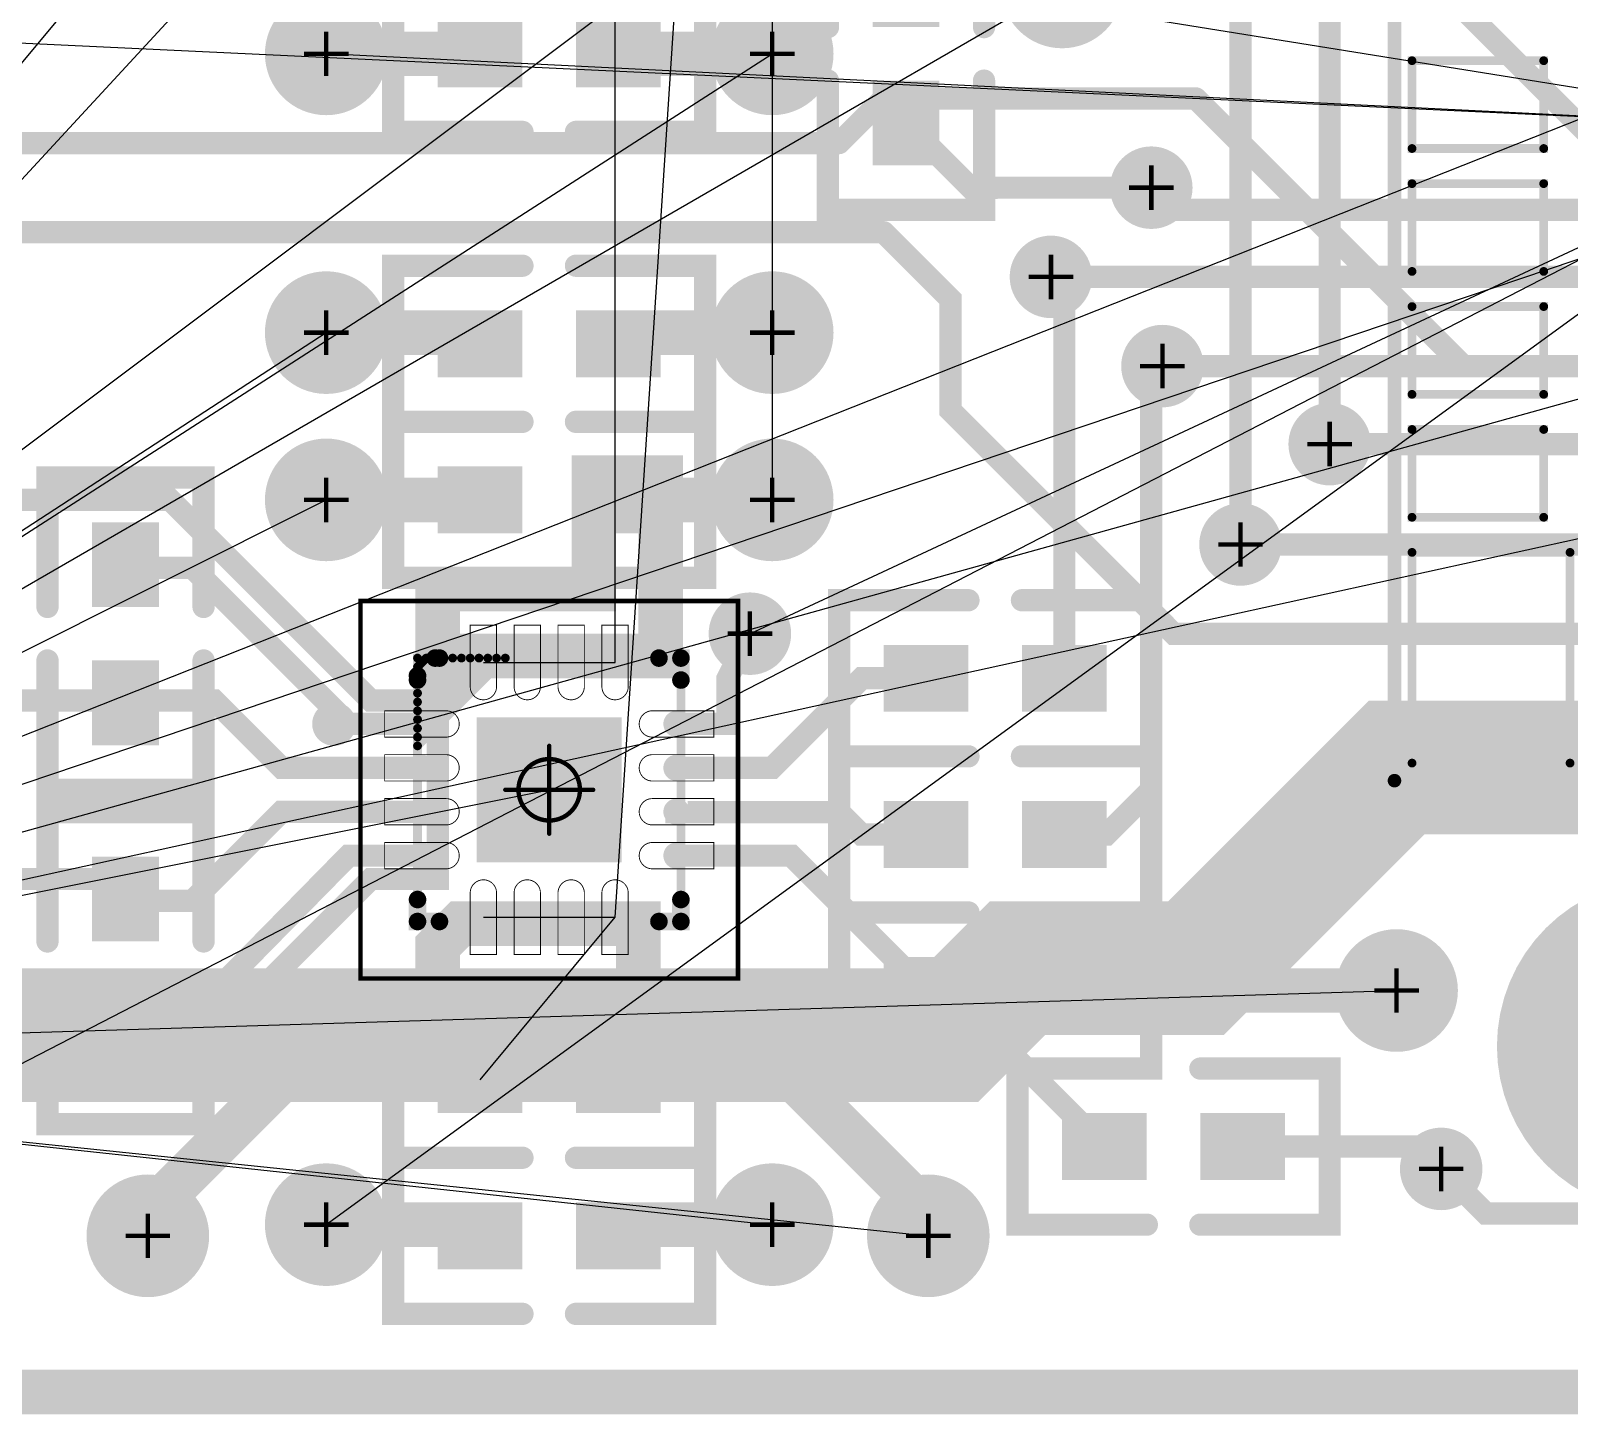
# Model space of a CAD drawing. Extents: x -523 to 10194, y -2797 to 6818.
# Drawn here: x 868 to 1557, y -10 to 610 of the extents above; entities that cross this region are included whole.
import ezdxf

# ---------------------------------------------------------------- set-up
doc = ezdxf.new("R2010")
doc.units = 0
for name, pattern in [('SIG_0', [2, 1, 1]), ('SIG_1', [2, 1, 1]), ('SIG_14', [2, 1, 1]), ('SIG_15', [2, 1, 1]), ('SIG_16', [2, 1, 1]), ('SIG_17', [2, 1, 1]), ('SIG_18', [2, 1, 1]), ('SIG_19', [2, 1, 1]), ('SIG_2', [2, 1, 1]), ('SIG_20', [2, 1, 1]), ('SIG_21', [2, 1, 1]), ('SIG_22', [2, 1, 1]), ('SIG_24', [2, 1, 1]), ('SIG_25', [2, 1, 1]), ('SIG_26', [2, 1, 1]), ('SIG_27', [2, 1, 1]), ('SIG_28', [2, 1, 1]), ('SIG_30', [2, 1, 1]), ('SIG_35', [2, 1, 1]), ('TRMIDX_0', [2, 1, 1]), ('TRMIDX_1', [2, 1, 1]), ('TRMIDX_10', [2, 1, 1]), ('TRMIDX_11', [2, 1, 1]), ('TRMIDX_12', [2, 1, 1]), ('TRMIDX_13', [2, 1, 1]), ('TRMIDX_14', [2, 1, 1]), ('TRMIDX_15', [2, 1, 1]), ('TRMIDX_2', [2, 1, 1]), ('TRMIDX_3', [2, 1, 1]), ('TRMIDX_4', [2, 1, 1]), ('TRMIDX_5', [2, 1, 1]), ('TRMIDX_6', [2, 1, 1]), ('TRMIDX_7', [2, 1, 1]), ('TRMIDX_8', [2, 1, 1]), ('TRMIDX_9', [2, 1, 1])]:
    doc.linetypes.add(name, pattern=pattern)
for name, color, linetype in [('BOARD_OUTLINE_00', 254, 'CONTINUOUS'), ('COPPER_01', 150, 'CONTINUOUS'), ('COPPER_02', 231, 'CONTINUOUS'), ('COPPER_03', 6, 'CONTINUOUS'), ('COPPER_04', 4, 'CONTINUOUS'), ('DRIL_NPLTE_THRU_01', 176, 'CONTINUOUS'), ('DRIL_NPLTE_THRU_02', 16, 'CONTINUOUS'), ('DRIL_NPLTE_THRU_05', 34, 'CONTINUOUS'), ('DRIL_NPLTE_THRU_06', 254, 'CONTINUOUS'), ('DRIL_PLTE_THRU_01', 176, 'CONTINUOUS'), ('DRIL_PLTE_THRU_02', 16, 'CONTINUOUS'), ('DRIL_PLTE_THRU_05', 34, 'CONTINUOUS'), ('DRIL_PLTE_THRU_06', 254, 'CONTINUOUS'), ('DRIL_SYMBOL', 254, 'CONTINUOUS'), ('LINK_00', 254, 'CONTINUOUS'), ('PADS_BOT', 57, 'CONTINUOUS'), ('PADS_INNER', 5, 'CONTINUOUS'), ('PADS_TOP', 5, 'CONTINUOUS'), ('PADS_XR_121', 176, 'CONTINUOUS'), ('PADS_XR_123', 183, 'CONTINUOUS'), ('PADS_XR_125', 253, 'CONTINUOUS'), ('PART_TOP_2DLINE_00', 254, 'CONTINUOUS'), ('PART_TOP_2DLINE_120', 6, 'CONTINUOUS'), ('PART_TOP_2DLINE_126', 254, 'CONTINUOUS'), ('PART_TOP_2DLINE_127', 43, 'CONTINUOUS'), ('PART_TOP_COPPER_01', 254, 'CONTINUOUS'), ('TRACE_01', 5, 'CONTINUOUS'), ('TRACE_05', 43, 'CONTINUOUS'), ('TRACE_06', 1, 'CONTINUOUS'), ('VIAPTS', 254, 'CONTINUOUS')]:
    doc.layers.add(name, color=color, linetype=linetype)

# ---------------------------------------------------------------- blocks, each defined once
blk = doc.blocks.new('BOARD_9')
at = {"layer": 'BOARD_OUTLINE_00', "const_width": 20}
blk.add_lwpolyline([(20, 20), (2810, 20), (2810, -1040), (20, -1040)], close=True, dxfattribs=at)
blk = doc.blocks.new('SMOOTH_20')
at = {"const_width": 10}
blk.add_lwpolyline([(-5, 0, 1), (5, 0, 1)], format="xyb", close=True, dxfattribs=at)
blk = doc.blocks.new('COPPER_8')
at = {"layer": 'COPPER_01', "const_width": 20}
blk.add_lwpolyline([(0, 0), (0, 30), (70, 30), (70, 80), (100, 80), (100, 0)], close=True, dxfattribs=at)
at = {"layer": 'COPPER_01'}
for p in [(70, 80), (100, 80), (0, 30), (70, 30), (0, 0), (100, 0)]:
    blk.add_blockref('SMOOTH_20', p, dxfattribs=at)
blk = doc.blocks.new('COPPER_11')
at = {"layer": 'COPPER_01', "const_width": 20}
blk.add_lwpolyline([(0, 0), (-80, 0), (-90, -10), (-90, -70), (-60, -70), (-60, -30), (0, -30)], close=True, dxfattribs=at)
at = {"layer": 'COPPER_01'}
for p in [(-80, 0), (0, 0), (-90, -10), (-60, -30), (0, -30), (-90, -70), (-60, -70)]:
    blk.add_blockref('SMOOTH_20', p, dxfattribs=at)
blk = doc.blocks.new('SMOOTH_10')
at = {"const_width": 5}
blk.add_lwpolyline([(-2.5, 0, 1), (2.5, 0, 1)], format="xyb", close=True, dxfattribs=at)
blk = doc.blocks.new('COPPER_19')
at = {"layer": 'COPPER_02', "const_width": 10}
blk.add_lwpolyline([(10, 0), (-20, 0), (-110, 90), (-230, 90), (-260, 60), (-260, -150), (-240, -170), (-110, -170), (-20, -80), (10, -80)], close=True, dxfattribs=at)
at = {"layer": 'COPPER_02'}
for p in [(-230, 90), (-110, 90), (-260, 60), (-20, 0), (10, 0), (-20, -80), (10, -80), (-260, -150), (-240, -170), (-110, -170)]:
    blk.add_blockref('SMOOTH_10', p, dxfattribs=at)
blk = doc.blocks.new('COPPER_20')
at = {"layer": 'COPPER_03', "const_width": 10}
blk.add_lwpolyline([(0, 0), (-30, 0), (-120, 90), (-240, 90), (-270, 60), (-270, -150), (-250, -170), (-120, -170), (-30, -80), (0, -80)], close=True, dxfattribs=at)
at = {"layer": 'COPPER_03'}
for p in [(-240, 90), (-120, 90), (-270, 60), (-30, 0), (0, 0), (-30, -80), (0, -80), (-270, -150), (-250, -170), (-120, -170)]:
    blk.add_blockref('SMOOTH_10', p, dxfattribs=at)
blk = doc.blocks.new('COPPER_21')
at = {"layer": 'COPPER_04', "const_width": 10}
blk.add_lwpolyline([(0, 0), (-30, 0), (-120, 90), (-240, 90), (-270, 60), (-270, -150), (-250, -170), (-120, -170), (-30, -80), (0, -80)], close=True, dxfattribs=at)
at = {"layer": 'COPPER_04'}
for p in [(-240, 90), (-120, 90), (-270, 60), (-30, 0), (0, 0), (-30, -80), (0, -80), (-270, -150), (-250, -170), (-120, -170)]:
    blk.add_blockref('SMOOTH_10', p, dxfattribs=at)
blk = doc.blocks.new('COPPER_70')
at = {"layer": 'COPPER_02', "const_width": 20}
blk.add_lwpolyline([(0, 0), (2790, 0), (2790, -1060), (0, -1060), (0, 0)], dxfattribs=at)
blk = doc.blocks.new('COPPER_71')
at = {"layer": 'COPPER_03', "const_width": 10}
blk.add_lwpolyline([(0, 0), (2790, 0), (2790, -1060), (0, -1060), (0, 0)], dxfattribs=at)
blk = doc.blocks.new('COPPER_72')
at = {"layer": 'COPPER_04', "const_width": 10}
blk.add_lwpolyline([(0, 0), (0, 1060), (2790, 1060), (2790, 0), (0, 0)], dxfattribs=at)
blk = doc.blocks.new('SMOOTH_3$937007874')
at = {"const_width": 1.97}
blk.add_lwpolyline([(-0.98, 0, 1), (0.98, 0, 1)], format="xyb", close=True, dxfattribs=at)
blk = doc.blocks.new('SMOOTH_6$062992126')
at = {"const_width": 3.03}
blk.add_lwpolyline([(-1.52, 0, 1), (1.52, 0, 1)], format="xyb", close=True, dxfattribs=at)
blk = doc.blocks.new('PART_BODY_TOP_1')
at = {"layer": 'PART_TOP_2DLINE_126', "const_width": 6.06}
blk.add_lwpolyline([(-255.91, -860.24), (-255.91, 440.94), (240.16, 440.94), (240.16, -858.27)], dxfattribs=at)
at = {"layer": 'PART_TOP_COPPER_01', "const_width": 3.94}
for points in [[(-248.03, 362.2), (-153.54, 362.2), (-153.54, 433.07), (-248.03, 433.07)], [(-98.43, 433.07), (-98.43, 374.02), (-137.8, 374.02), (-137.8, 433.07)], [(-82.68, 374.02), (-43.31, 374.02), (-43.31, 433.07), (-82.68, 433.07)], [(-27.56, 374.02), (11.81, 374.02), (11.81, 433.07), (-27.56, 433.07)], [(27.56, 374.02), (66.93, 374.02), (66.93, 433.07), (27.56, 433.07)]]:
    blk.add_lwpolyline(points, close=True, dxfattribs=at)
at = {"layer": 'PART_TOP_2DLINE_126'}
blk.add_blockref('SMOOTH_6$062992126', (-255.91, 440.94), dxfattribs=at)
at = {"layer": 'PART_TOP_COPPER_01'}
for p in [(-248.03, 433.07), (-153.54, 433.07), (-137.8, 433.07), (-98.43, 433.07), (-82.68, 433.07), (-43.31, 433.07), (-27.56, 433.07), (11.81, 433.07), (27.56, 433.07), (66.93, 433.07), (-137.8, 374.02), (-98.43, 374.02), (-82.68, 374.02), (-43.31, 374.02), (-27.56, 374.02), (11.81, 374.02), (27.56, 374.02), (66.93, 374.02), (-248.03, 362.2), (-153.54, 362.2)]:
    blk.add_blockref('SMOOTH_3$937007874', p, dxfattribs=at)
blk = doc.blocks.new('SYM_TOP_3')
blk.add_blockref('PART_BODY_TOP_1', (0, 0))
blk = doc.blocks.new('PART_TOP_0')
blk.add_blockref('SYM_TOP_3', (0, 0))
blk = doc.blocks.new('PART_BODY_TOP_4')
at = {"layer": 'PART_TOP_2DLINE_00', "const_width": 10}
for points in [[(-12, 35), (-70, 35), (-70, -35), (-12, -35)], [(12, 35), (70, 35), (70, -35), (12, -35)]]:
    blk.add_lwpolyline(points, dxfattribs=at)
at = {"layer": 'PART_TOP_2DLINE_00'}
for p in [(-70, 35), (-12, 35), (12, 35), (70, 35), (-70, -35), (-12, -35), (12, -35), (70, -35)]:
    blk.add_blockref('SMOOTH_10', p, dxfattribs=at)
blk = doc.blocks.new('DRIL_HOLE_0')
blk.add_lwpolyline([(0, 0, 1), (0, 0, 1)], format="xyb", close=True)
blk = doc.blocks.new('PAD_7')
blk.add_lwpolyline([(0, 0, 1), (0, 0, 1)], format="xyb", close=True)
blk = doc.blocks.new('PAD_12')
at = {"const_width": 30}
blk.add_lwpolyline([(-19, 0), (19, 0)], dxfattribs=at)
blk = doc.blocks.new('STK_TOP_9')
at = {"layer": 'DRIL_PLTE_THRU_01'}
blk.add_blockref('DRIL_HOLE_0', (0, 0), dxfattribs=at)
at = {"layer": 'DRIL_PLTE_THRU_02'}
blk.add_blockref('DRIL_HOLE_0', (0, 0), dxfattribs=at)
at = {"layer": 'DRIL_PLTE_THRU_05'}
blk.add_blockref('DRIL_HOLE_0', (0, 0), dxfattribs=at)
at = {"layer": 'DRIL_PLTE_THRU_06'}
blk.add_blockref('DRIL_HOLE_0', (0, 0), dxfattribs=at)
at = {"layer": 'PADS_BOT'}
blk.add_blockref('PAD_7', (0, 0), dxfattribs=at)
at = {"layer": 'PADS_INNER'}
blk.add_blockref('PAD_7', (0, 0), dxfattribs=at)
at = {"layer": 'PADS_TOP'}
blk.add_blockref('PAD_12', (0, 0), dxfattribs=at)
blk = doc.blocks.new('SYM_TOP_6')
for name, p in [('PART_BODY_TOP_4', (0, 0)), ('STK_TOP_9', (-31, 0)), ('STK_TOP_9', (31, 0))]:
    blk.add_blockref(name, p)
blk = doc.blocks.new('PART_TOP_7')
blk.add_blockref('SYM_TOP_6', (0, 0))
blk = doc.blocks.new('PART_TOP_8')
blk.add_blockref('SYM_TOP_6', (0, 0))
blk = doc.blocks.new('PART_TOP_11')
blk.add_blockref('SYM_TOP_6', (0, 0))
blk = doc.blocks.new('PART_TOP_12')
blk.add_blockref('SYM_TOP_6', (0, 0))
blk = doc.blocks.new('PART_TOP_19')
blk.add_blockref('SYM_TOP_6', (0, 0))
blk = doc.blocks.new('SMOOTH_0$3937007874')
at = {"const_width": 0.197}
blk.add_lwpolyline([(-0.1, 0, 1), (0.1, 0, 1)], format="xyb", close=True, dxfattribs=at)
blk = doc.blocks.new('SMOOTH_1$968503937')
at = {"const_width": 0.984}
blk.add_lwpolyline([(-0.49, 0, 1), (0.49, 0, 1)], format="xyb", close=True, dxfattribs=at)
blk = doc.blocks.new('SMOOTH_7$874015748')
at = {"const_width": 3.94}
blk.add_lwpolyline([(-1.97, 0, 1), (1.97, 0, 1)], format="xyb", close=True, dxfattribs=at)
blk = doc.blocks.new('PART_BODY_TOP_3')
at = {"layer": 'PART_TOP_2DLINE_120', "const_width": 1.97}
blk.add_lwpolyline([(-84.65, -84.65), (-84.65, 84.65), (84.65, 84.65), (84.65, -84.65)], close=True, dxfattribs=at)
blk.add_lwpolyline([(-13.78, 0, 1), (13.78, 0, 1)], format="xyb", close=True, dxfattribs=at)
for points in [[(0, -19.69), (0, 19.69)], [(-19.69, 0), (19.69, 0)]]:
    blk.add_lwpolyline(points, dxfattribs=at)
at = {"layer": 'PART_TOP_2DLINE_126', "const_width": 7.87}
for points in [[(-59.06, 49.21), (-59.06, 51.18), (-51.18, 59.06), (-49.21, 59.06)], [(59.06, 49.21), (59.06, 59.06), (49.21, 59.06)], [(-59.06, -49.21), (-59.06, -59.06), (-49.21, -59.06)], [(59.06, -49.21), (59.06, -59.06), (49.21, -59.06)]]:
    blk.add_lwpolyline(points, dxfattribs=at)
at = {"layer": 'PART_TOP_2DLINE_126', "const_width": 9.84}
blk.add_lwpolyline([(-101.38, 29.53, 1), (-91.54, 29.53, 1)], format="xyb", close=True, dxfattribs=at)
at = {"layer": 'PART_TOP_2DLINE_127', "const_width": 3.94}
blk.add_lwpolyline([(-59.06, -59.06), (-59.06, 59.06), (59.06, 59.06), (59.06, -59.06)], close=True, dxfattribs=at)
for points in [[(-55.12, 59.06), (-59.06, 55.12)], [(-51.18, 59.06), (-59.06, 51.18)], [(-47.24, 59.06), (-59.06, 47.24)], [(-43.31, 59.06), (-59.06, 43.31)], [(-39.37, 59.06), (-59.06, 39.37)], [(-35.43, 59.06), (-59.06, 35.43)], [(-31.5, 59.06), (-59.06, 31.5)], [(-27.56, 59.06), (-59.06, 27.56)], [(-23.62, 59.06), (-59.06, 23.62)], [(-19.69, 59.06), (-59.06, 19.69)]]:
    blk.add_lwpolyline(points, dxfattribs=at)
at = {"layer": 'PART_TOP_COPPER_01', "linetype": 'TRMIDX_15', "const_width": 0.394}
blk.add_lwpolyline([(-23.62, 73.82), (-23.62, 46.26, -1), (-35.43, 46.26), (-35.43, 73.82)], format="xyb", close=True, dxfattribs=at)
at = {"layer": 'PART_TOP_COPPER_01', "linetype": 'TRMIDX_14', "const_width": 0.394}
blk.add_lwpolyline([(-3.94, 73.82), (-3.94, 46.26, -1), (-15.75, 46.26), (-15.75, 73.82)], format="xyb", close=True, dxfattribs=at)
at = {"layer": 'PART_TOP_COPPER_01', "linetype": 'TRMIDX_13', "const_width": 0.394}
blk.add_lwpolyline([(15.75, 73.82), (15.75, 46.26, -1), (3.94, 46.26), (3.94, 73.82)], format="xyb", close=True, dxfattribs=at)
at = {"layer": 'PART_TOP_COPPER_01', "linetype": 'TRMIDX_12', "const_width": 0.394}
blk.add_lwpolyline([(35.43, 73.82), (35.43, 46.26, -1), (23.62, 46.26), (23.62, 73.82)], format="xyb", close=True, dxfattribs=at)
at = {"layer": 'PART_TOP_COPPER_01', "linetype": 'TRMIDX_0', "const_width": 0.394}
blk.add_lwpolyline([(-73.82, 35.43), (-46.26, 35.43, -1), (-46.26, 23.62), (-73.82, 23.62)], format="xyb", close=True, dxfattribs=at)
at = {"layer": 'PART_TOP_COPPER_01', "linetype": 'TRMIDX_11', "const_width": 0.394}
blk.add_lwpolyline([(73.82, 23.62), (46.26, 23.62, -1), (46.26, 35.43), (73.82, 35.43)], format="xyb", close=True, dxfattribs=at)
at = {"layer": 'PART_TOP_COPPER_01', "linetype": 'TRMIDX_1', "const_width": 0.394}
blk.add_lwpolyline([(-73.82, 15.75), (-46.26, 15.75, -1), (-46.26, 3.94), (-73.82, 3.94)], format="xyb", close=True, dxfattribs=at)
at = {"layer": 'PART_TOP_COPPER_01', "linetype": 'TRMIDX_10', "const_width": 0.394}
blk.add_lwpolyline([(73.82, 3.94), (46.26, 3.94, -1), (46.26, 15.75), (73.82, 15.75)], format="xyb", close=True, dxfattribs=at)
at = {"layer": 'PART_TOP_COPPER_01', "linetype": 'TRMIDX_2', "const_width": 0.394}
blk.add_lwpolyline([(-73.82, -3.94), (-46.26, -3.94, -1), (-46.26, -15.75), (-73.82, -15.75)], format="xyb", close=True, dxfattribs=at)
at = {"layer": 'PART_TOP_COPPER_01', "linetype": 'TRMIDX_9', "const_width": 0.394}
blk.add_lwpolyline([(73.82, -15.75), (46.26, -15.75, -1), (46.26, -3.94), (73.82, -3.94)], format="xyb", close=True, dxfattribs=at)
at = {"layer": 'PART_TOP_COPPER_01', "linetype": 'TRMIDX_3', "const_width": 0.394}
blk.add_lwpolyline([(-73.82, -23.62), (-46.26, -23.62, -1), (-46.26, -35.43), (-73.82, -35.43)], format="xyb", close=True, dxfattribs=at)
at = {"layer": 'PART_TOP_COPPER_01', "linetype": 'TRMIDX_8', "const_width": 0.394}
blk.add_lwpolyline([(73.82, -35.43), (46.26, -35.43, -1), (46.26, -23.62), (73.82, -23.62)], format="xyb", close=True, dxfattribs=at)
at = {"layer": 'PART_TOP_COPPER_01', "linetype": 'TRMIDX_4', "const_width": 0.394}
blk.add_lwpolyline([(-35.43, -73.82), (-35.43, -46.26, -1), (-23.62, -46.26), (-23.62, -73.82)], format="xyb", close=True, dxfattribs=at)
at = {"layer": 'PART_TOP_COPPER_01', "linetype": 'TRMIDX_5', "const_width": 0.394}
blk.add_lwpolyline([(-15.75, -73.82), (-15.75, -46.26, -1), (-3.94, -46.26), (-3.94, -73.82)], format="xyb", close=True, dxfattribs=at)
at = {"layer": 'PART_TOP_COPPER_01', "linetype": 'TRMIDX_6', "const_width": 0.394}
blk.add_lwpolyline([(3.94, -73.82), (3.94, -46.26, -1), (15.75, -46.26), (15.75, -73.82)], format="xyb", close=True, dxfattribs=at)
at = {"layer": 'PART_TOP_COPPER_01', "linetype": 'TRMIDX_7', "const_width": 0.394}
blk.add_lwpolyline([(23.62, -73.82), (23.62, -46.26, -1), (35.43, -46.26), (35.43, -73.82)], format="xyb", close=True, dxfattribs=at)
at = {"layer": 'PART_TOP_2DLINE_120'}
for p in [(-84.65, 84.65), (84.65, 84.65), (0, 19.69), (-19.69, 0), (19.69, 0), (0, -19.69), (-84.65, -84.65), (84.65, -84.65)]:
    blk.add_blockref('SMOOTH_1$968503937', p, dxfattribs=at)
at = {"layer": 'PART_TOP_2DLINE_126'}
for p in [(-51.18, 59.06), (-49.21, 59.06), (49.21, 59.06), (59.06, 59.06), (-59.06, 51.18), (-59.06, 49.21), (59.06, 49.21), (-59.06, -49.21), (59.06, -49.21), (-59.06, -59.06), (-49.21, -59.06), (49.21, -59.06), (59.06, -59.06)]:
    blk.add_blockref('SMOOTH_7$874015748', p, dxfattribs=at)
at = {"layer": 'PART_TOP_2DLINE_127'}
for p in [(-59.06, 59.06), (-59.06, 55.12), (-55.12, 59.06), (-51.18, 59.06), (-47.24, 59.06), (-43.31, 59.06), (-39.37, 59.06), (-35.43, 59.06), (-31.5, 59.06), (-27.56, 59.06), (-23.62, 59.06), (-19.69, 59.06), (59.06, 59.06), (-59.06, 51.18), (-59.06, 47.24), (-59.06, 43.31), (-59.06, 39.37), (-59.06, 35.43), (-59.06, 31.5), (-59.06, 27.56), (-59.06, 23.62), (-59.06, 19.69), (-59.06, -59.06), (59.06, -59.06)]:
    blk.add_blockref('SMOOTH_3$937007874', p, dxfattribs=at)
at = {"layer": 'PART_TOP_COPPER_01'}
for p in [(-23.62, 73.82), (-3.94, 73.82), (15.75, 73.82), (35.43, 73.82), (-23.62, 46.26), (-3.94, 46.26), (15.75, 46.26), (35.43, 46.26), (-73.82, 35.43), (-46.26, 35.43), (46.26, 23.62), (73.82, 23.62), (-73.82, 15.75), (-46.26, 15.75), (46.26, 3.94), (73.82, 3.94), (-73.82, -3.94), (-46.26, -3.94), (46.26, -15.75), (73.82, -15.75), (-73.82, -23.62), (-46.26, -23.62), (46.26, -35.43), (73.82, -35.43), (-35.43, -46.26), (-15.75, -46.26), (3.94, -46.26), (23.62, -46.26), (-35.43, -73.82), (-15.75, -73.82), (3.94, -73.82), (23.62, -73.82)]:
    blk.add_blockref('SMOOTH_0$3937007874', p, dxfattribs=at)
blk = doc.blocks.new('PAD_9')
at = {"const_width": 5.91}
blk.add_lwpolyline([(0, -2.95, 1), (0, 2.95, 1)], format="xyb", close=True, dxfattribs=at)
blk = doc.blocks.new('STK_TOP_7')
at = {"layer": 'DRIL_NPLTE_THRU_01'}
blk.add_blockref('DRIL_HOLE_0', (0, 0), dxfattribs=at)
at = {"layer": 'DRIL_NPLTE_THRU_02'}
blk.add_blockref('DRIL_HOLE_0', (0, 0), dxfattribs=at)
at = {"layer": 'DRIL_NPLTE_THRU_05'}
blk.add_blockref('DRIL_HOLE_0', (0, 0), dxfattribs=at)
at = {"layer": 'DRIL_NPLTE_THRU_06'}
blk.add_blockref('DRIL_HOLE_0', (0, 0), dxfattribs=at)
at = {"layer": 'PADS_BOT'}
blk.add_blockref('PAD_7', (0, 0), dxfattribs=at)
at = {"layer": 'PADS_INNER'}
blk.add_blockref('PAD_7', (0, 0), dxfattribs=at)
at = {"layer": 'PADS_TOP'}
blk.add_blockref('PAD_9', (0, 0), dxfattribs=at)
blk = doc.blocks.new('PAD_10')
at = {"const_width": 64.96}
blk.add_lwpolyline([(-32.48, 0), (32.48, 0)], dxfattribs=at)
blk = doc.blocks.new('PAD_11')
at = {"const_width": 40.94}
blk.add_lwpolyline([(-20.47, 0), (20.47, 0)], dxfattribs=at)
blk = doc.blocks.new('STK_TOP_8')
at = {"layer": 'DRIL_NPLTE_THRU_01'}
blk.add_blockref('DRIL_HOLE_0', (0, 0), dxfattribs=at)
at = {"layer": 'DRIL_NPLTE_THRU_02'}
blk.add_blockref('DRIL_HOLE_0', (0, 0), dxfattribs=at)
at = {"layer": 'DRIL_NPLTE_THRU_05'}
blk.add_blockref('DRIL_HOLE_0', (0, 0), dxfattribs=at)
at = {"layer": 'DRIL_NPLTE_THRU_06'}
blk.add_blockref('DRIL_HOLE_0', (0, 0), dxfattribs=at)
at = {"layer": 'PADS_BOT'}
blk.add_blockref('PAD_7', (0, 0), dxfattribs=at)
at = {"layer": 'PADS_INNER'}
blk.add_blockref('PAD_7', (0, 0), dxfattribs=at)
at = {"layer": 'PADS_TOP'}
blk.add_blockref('PAD_10', (0, 0), dxfattribs=at)
at = {"layer": 'PADS_XR_121'}
blk.add_blockref('PAD_10', (0, 0), dxfattribs=at)
at = {"layer": 'PADS_XR_123'}
blk.add_blockref('PAD_11', (0, 0), dxfattribs=at)
blk = doc.blocks.new('SYM_TOP_5')
for name, p in [('PART_BODY_TOP_3', (0, 0)), ('STK_TOP_7', (-29.53, 57.09)), ('STK_TOP_7', (-9.84, 57.09)), ('STK_TOP_7', (9.84, 57.09)), ('STK_TOP_7', (29.53, 57.09)), ('STK_TOP_7', (-57.09, 29.53)), ('STK_TOP_7', (57.09, 29.53)), ('STK_TOP_8', (0, 0)), ('STK_TOP_7', (-57.09, 9.84)), ('STK_TOP_7', (57.09, 9.84)), ('STK_TOP_7', (-57.09, -9.84)), ('STK_TOP_7', (57.09, -9.84)), ('STK_TOP_7', (-57.09, -29.53)), ('STK_TOP_7', (57.09, -29.53)), ('STK_TOP_7', (-29.53, -57.09)), ('STK_TOP_7', (-9.84, -57.09)), ('STK_TOP_7', (9.84, -57.09)), ('STK_TOP_7', (29.53, -57.09))]:
    blk.add_blockref(name, p)
blk = doc.blocks.new('PART_TOP_21')
blk.add_blockref('SYM_TOP_5', (0, 0))
blk = doc.blocks.new('PART_TOP_27')
blk.add_blockref('SYM_TOP_6', (0, 0))
blk = doc.blocks.new('PART_TOP_33')
blk.add_blockref('SYM_TOP_6', (0, 0))
blk = doc.blocks.new('PART_TOP_35')
blk.add_blockref('SYM_TOP_6', (0, 0))
blk = doc.blocks.new('PART_TOP_36')
blk.add_blockref('SYM_TOP_6', (0, 0))
blk = doc.blocks.new('PART_TOP_37')
blk.add_blockref('SYM_TOP_6', (0, 0))
blk = doc.blocks.new('PART_TOP_38')
blk.add_blockref('SYM_TOP_6', (0, 0))
blk = doc.blocks.new('PART_BODY_TOP_12')
at = {"layer": 'PART_TOP_2DLINE_00', "const_width": 10}
blk.add_lwpolyline([(0, -50, 1), (0, 50, 1)], format="xyb", close=True, dxfattribs=at)
blk = doc.blocks.new('DRIL_SYMBOL_100')
at = {"layer": 'DRIL_SYMBOL', "const_width": 2}
for points in [[(0, -10), (0, 10)], [(-10, 0), (10, 0)]]:
    blk.add_lwpolyline(points, dxfattribs=at)
blk = doc.blocks.new('DRIL_HOLE_100')
at = {"const_width": 50}
blk.add_lwpolyline([(-25, 0, 1), (25, 0, 1)], format="xyb", close=True, dxfattribs=at)
blk.add_blockref('DRIL_SYMBOL_100', (0, 0))
blk = doc.blocks.new('PAD_17')
at = {"const_width": 50}
blk.add_lwpolyline([(0, -25, 1), (0, 25, 1)], format="xyb", close=True, dxfattribs=at)
blk = doc.blocks.new('PAD_18')
at = {"const_width": 75}
blk.add_lwpolyline([(0, -37.5, 1), (0, 37.5, 1)], format="xyb", close=True, dxfattribs=at)
blk = doc.blocks.new('STK_TOP_14')
at = {"layer": 'DRIL_PLTE_THRU_01'}
blk.add_blockref('DRIL_HOLE_100', (0, 0), dxfattribs=at)
at = {"layer": 'DRIL_PLTE_THRU_02'}
blk.add_blockref('DRIL_HOLE_100', (0, 0), dxfattribs=at)
at = {"layer": 'DRIL_PLTE_THRU_05'}
blk.add_blockref('DRIL_HOLE_100', (0, 0), dxfattribs=at)
at = {"layer": 'DRIL_PLTE_THRU_06'}
blk.add_blockref('DRIL_HOLE_100', (0, 0), dxfattribs=at)
at = {"layer": 'PADS_BOT'}
blk.add_blockref('PAD_17', (0, 0), dxfattribs=at)
at = {"layer": 'PADS_INNER'}
blk.add_blockref('PAD_17', (0, 0), dxfattribs=at)
at = {"layer": 'PADS_TOP'}
blk.add_blockref('PAD_17', (0, 0), dxfattribs=at)
at = {"layer": 'PADS_XR_125'}
blk.add_blockref('PAD_18', (0, 0), dxfattribs=at)
blk = doc.blocks.new('SYM_TOP_8')
for name in ['STK_TOP_14', 'PART_BODY_TOP_12']:
    blk.add_blockref(name, (0, 0))
blk = doc.blocks.new('PART_TOP_45')
blk.add_blockref('SYM_TOP_8', (0, 0))
blk = doc.blocks.new('PART_TOP_50')
blk.add_blockref('SYM_TOP_6', (0, 0))
blk = doc.blocks.new('SMOOTH_60')
at = {"const_width": 30}
blk.add_lwpolyline([(-15, 0, 1), (15, 0, 1)], format="xyb", close=True, dxfattribs=at)
blk = doc.blocks.new('DRIL_SYMBOL_37')
at = {"layer": 'DRIL_SYMBOL', "const_width": 2}
for points in [[(0, -10), (0, 10)], [(-10, 0), (10, 0)]]:
    blk.add_lwpolyline(points, dxfattribs=at)
blk = doc.blocks.new('DRIL_HOLE_37')
at = {"const_width": 18.5}
blk.add_lwpolyline([(-9.25, 0, 1), (9.25, 0, 1)], format="xyb", close=True, dxfattribs=at)
blk.add_blockref('DRIL_SYMBOL_37', (0, 0))
blk = doc.blocks.new('PAD_22')
at = {"const_width": 27.5}
blk.add_lwpolyline([(0, -13.75, 1), (0, 13.75, 1)], format="xyb", close=True, dxfattribs=at)
blk = doc.blocks.new('STK_TOP_1')
at = {"layer": 'DRIL_PLTE_THRU_01'}
blk.add_blockref('DRIL_HOLE_37', (0, 0), dxfattribs=at)
at = {"layer": 'DRIL_PLTE_THRU_02'}
blk.add_blockref('DRIL_HOLE_37', (0, 0), dxfattribs=at)
at = {"layer": 'DRIL_PLTE_THRU_05'}
blk.add_blockref('DRIL_HOLE_37', (0, 0), dxfattribs=at)
at = {"layer": 'DRIL_PLTE_THRU_06'}
blk.add_blockref('DRIL_HOLE_37', (0, 0), dxfattribs=at)
at = {"layer": 'PADS_BOT'}
blk.add_blockref('PAD_22', (0, 0), dxfattribs=at)
at = {"layer": 'PADS_INNER'}
blk.add_blockref('PAD_22', (0, 0), dxfattribs=at)
at = {"layer": 'PADS_TOP'}
blk.add_blockref('PAD_22', (0, 0), dxfattribs=at)
blk = doc.blocks.new('SYM_TOP_1')
blk.add_blockref('STK_TOP_1', (0, 0))
blk = doc.blocks.new('DRIL_SYMBOL_20')
at = {"layer": 'DRIL_SYMBOL', "const_width": 2}
for points in [[(0, -10), (0, 10)], [(-10, 0), (10, 0)]]:
    blk.add_lwpolyline(points, dxfattribs=at)
blk = doc.blocks.new('DRIL_HOLE_20')
at = {"const_width": 10}
blk.add_lwpolyline([(-5, 0, 1), (5, 0, 1)], format="xyb", close=True, dxfattribs=at)
blk.add_blockref('DRIL_SYMBOL_20', (0, 0))
blk = doc.blocks.new('PAD_23')
at = {"const_width": 18.5}
blk.add_lwpolyline([(0, -9.25, 1), (0, 9.25, 1)], format="xyb", close=True, dxfattribs=at)
blk = doc.blocks.new('STK_TOP_13')
at = {"layer": 'DRIL_PLTE_THRU_01'}
blk.add_blockref('DRIL_HOLE_20', (0, 0), dxfattribs=at)
at = {"layer": 'DRIL_PLTE_THRU_02'}
blk.add_blockref('DRIL_HOLE_20', (0, 0), dxfattribs=at)
at = {"layer": 'DRIL_PLTE_THRU_05'}
blk.add_blockref('DRIL_HOLE_20', (0, 0), dxfattribs=at)
at = {"layer": 'DRIL_PLTE_THRU_06'}
blk.add_blockref('DRIL_HOLE_20', (0, 0), dxfattribs=at)
at = {"layer": 'PADS_BOT'}
blk.add_blockref('PAD_23', (0, 0), dxfattribs=at)
at = {"layer": 'PADS_INNER'}
blk.add_blockref('PAD_23', (0, 0), dxfattribs=at)
at = {"layer": 'PADS_TOP'}
blk.add_blockref('PAD_23', (0, 0), dxfattribs=at)
blk = doc.blocks.new('SYM_TOP_2')
blk.add_blockref('STK_TOP_13', (0, 0))

msp = doc.modelspace()

# ---------------------------------------------------------------- linework, layer by layer
at = {"layer": 'LINK_00', "linetype": 'SIG_2'}
for p, q in [((1200, 1000), (700, 400)), ((1200, 1000), (1200, 475)), ((1200, 1000), (1200, 400)), ((1129.53, 327.09), (1129.53, 928.53)), ((1070.47, 327.09), (1090.16, 327.09)), ((1090.16, 327.09), (1109.84, 327.09)), ((1109.84, 327.09), (1129.53, 327.09))]:
    msp.add_line(p, q, dxfattribs=at)
at = {"layer": 'LINK_00', "linetype": 'SIG_1'}
for p, q in [((1129.53, 212.91), (1170, 829.53)), ((1000, 675), (1675.91, 566.42)), ((1675.91, 566.42), (750, 610)), ((1675.91, 566.42), (1000, 600)), ((1675.91, 566.42), (675, 50)), ((1675.91, 566.42), (1000, 75)), ((1190, 340), (1675.91, 566.42)), ((1069, 140), (1129.53, 212.91)), ((1070.47, 212.91), (1090.16, 212.91)), ((1090.16, 212.91), (1109.84, 212.91)), ((1109.84, 212.91), (1129.53, 212.91))]:
    msp.add_line(p, q, dxfattribs=at)
at = {"layer": 'LINK_00', "linetype": 'SIG_0'}
for q in [(1100, 800), (1200, 675), (1734.96, 639.25), (1330, 630), (1200, 600), (1734.96, 566.42), (1734.96, 493.58), (1000, 475), (1734.96, 420.75), (1000, 400), (1100, 270), (1480, 180), (1270, 70), (1200, 75)]:
    msp.add_line((500, 150), q, dxfattribs=at)
at = {"layer": 'TRACE_01', "linetype": 'SIG_26', "const_width": 10}
msp.add_lwpolyline([(1331, 850), (1380, 850), (1450, 780), (1450, 425)], dxfattribs=at)
at = {"layer": 'TRACE_01', "linetype": 'SIG_25', "const_width": 10}
msp.add_lwpolyline([(1331, 780), (1360, 780), (1410, 730), (1410, 380)], dxfattribs=at)
at = {"layer": 'TRACE_01', "linetype": 'SIG_1'}
for points, const_width in [([(1000, 600), (1069, 600)], 20), ([(1157.09, 299.53), (1180, 299.53), (1180, 320), (1190, 340)], 10), ([(910, 70), (980, 140), (1069, 140)], 20), ([(1000, 75), (1064, 75), (1069, 70)], 20), ([(910, 70), (920, 70)], 20)]:
    msp.add_lwpolyline(points, dxfattribs=dict(at, const_width=const_width))
at = {"layer": 'TRACE_01', "linetype": 'SIG_0'}
for points, const_width in [([(1131, 600), (1200, 600)], 20), ([(1000, 475), (1064, 475), (1069, 470)], 20), ([(1000, 400), (1069, 400)], 20), ([(1100, 270), (1100, 270)], 10), ([(1331, 180), (1480, 180)], 20), ([(1131, 140), (1210, 140), (1270, 80), (1270, 70)], 20), ([(1131, 70), (1136, 75), (1200, 75)], 20)]:
    msp.add_lwpolyline(points, dxfattribs=dict(at, const_width=const_width))
at = {"layer": 'TRACE_01', "linetype": 'SIG_35', "const_width": 10}
for points in [[(1260, 569), (1290, 539), (1301, 540), (1370, 540)], [(1411, 110), (1490, 110), (1500, 100)]]:
    msp.add_lwpolyline(points, dxfattribs=at)
at = {"layer": 'TRACE_01', "linetype": 'SIG_28', "const_width": 10}
msp.add_lwpolyline([(1325, 500), (1331, 494), (1331, 320)], dxfattribs=at)
at = {"layer": 'TRACE_01', "linetype": 'SIG_2', "const_width": 20}
for points in [[(1131, 470), (1136, 475), (1200, 475)], [(1131, 400), (1200, 400)]]:
    msp.add_lwpolyline(points, dxfattribs=at)
at = {"layer": 'TRACE_01', "linetype": 'SIG_27', "const_width": 10}
msp.add_lwpolyline([(1331, 250), (1350, 250), (1370, 270), (1370, 455), (1375, 460)], dxfattribs=at)
at = {"layer": 'TRACE_01', "linetype": 'SIG_15', "const_width": 10}
msp.add_lwpolyline([(910, 371), (911.47, 369.53), (940, 369.53), (1010, 299.53), (1042.91, 299.53)], dxfattribs=at)
at = {"layer": 'TRACE_01', "linetype": 'SIG_18', "const_width": 10}
msp.add_lwpolyline([(1157.09, 279.84), (1200, 279.84), (1240.16, 320), (1269, 320)], dxfattribs=at)
at = {"layer": 'TRACE_01', "linetype": 'SIG_14', "const_width": 10}
for points in [[(821, 310), (909, 310), (910, 309)], [(910, 309), (911, 310), (949.84, 310), (980, 279.84), (1042.91, 279.84)]]:
    msp.add_lwpolyline(points, dxfattribs=at)
at = {"layer": 'TRACE_01', "linetype": 'SIG_17', "const_width": 10}
for points in [[(910, 221), (910.84, 220.16), (940, 220.16), (980, 260.16), (1042.91, 260.16)], [(821, 230), (901, 230), (910, 221)]]:
    msp.add_lwpolyline(points, dxfattribs=at)
at = {"layer": 'TRACE_01', "linetype": 'SIG_19', "const_width": 10}
msp.add_lwpolyline([(1157.09, 260.16), (1157.09, 260), (1230, 260), (1240, 250), (1269, 250)], dxfattribs=at)
at = {"layer": 'TRACE_01', "linetype": 'SIG_16', "const_width": 10}
msp.add_lwpolyline([(910, 159), (930, 159), (1010, 240.47), (1042.91, 240.47)], dxfattribs=at)
at = {"layer": 'TRACE_01', "linetype": 'SIG_20', "const_width": 10}
for points in [[(1157.09, 240.47), (1208.53, 240.47), (1269, 180)], [(1269, 180), (1279, 180), (1349, 110)]]:
    msp.add_lwpolyline(points, dxfattribs=at)
at = {"layer": 'TRACE_05', "linetype": 'SIG_35', "const_width": 10}
msp.add_lwpolyline([(1370, 540), (1380, 530), (1820, 530), (1853.07, 566.42)], dxfattribs=at)
at = {"layer": 'TRACE_05', "linetype": 'SIG_28', "const_width": 10}
msp.add_lwpolyline([(1325, 500), (1610.43, 500), (1616.85, 493.58)], dxfattribs=at)
at = {"layer": 'TRACE_05', "linetype": 'SIG_27', "const_width": 10}
msp.add_lwpolyline([(1375, 460), (1632.32, 460), (1675.91, 493.58)], dxfattribs=at)
at = {"layer": 'TRACE_05', "linetype": 'SIG_24', "const_width": 60}
for points in [[(400, 450), (400, 280), (670, 280), (790, 160), (1280, 160), (1310, 190), (1390, 190), (1480, 280), (2050, 280)], [(175, 250), (280, 250), (310, 280), (670, 280), (790, 160), (1280, 160), (1310, 190), (1390, 190), (1480, 280), (2050, 280)]]:
    msp.add_lwpolyline(points, dxfattribs=at)
at = {"layer": 'TRACE_05', "linetype": 'SIG_26', "const_width": 10}
msp.add_lwpolyline([(1450, 425), (1612.6, 425), (1616.85, 420.75)], dxfattribs=at)
at = {"layer": 'TRACE_05', "linetype": 'SIG_25', "const_width": 10}
msp.add_lwpolyline([(1410, 380), (1655.16, 380), (1675.91, 420.75)], dxfattribs=at)
at = {"layer": 'TRACE_06', "linetype": 'SIG_21', "const_width": 10}
msp.add_lwpolyline([(1794.02, 493.58), (1747.6, 530), (1600, 530), (1210, 920)], dxfattribs=at)
at = {"layer": 'TRACE_06', "linetype": 'SIG_22', "const_width": 10}
for points in [[(1230, 560), (630, 560), (590, 600), (590, 630), (520, 700)], [(1230, 560), (1250, 580), (1390, 580)], [(1853.07, 420.75), (1823.82, 460), (1510, 460), (1390, 580)]]:
    msp.add_lwpolyline(points, dxfattribs=at)
at = {"layer": 'TRACE_06', "linetype": 'SIG_30', "const_width": 10}
for points in [[(580, 360), (600, 380), (600, 480), (640, 520), (1250, 520)], [(1713.27, 340), (1380, 340), (1280, 440), (1280, 490), (1250, 520)]]:
    msp.add_lwpolyline(points, dxfattribs=at)
at = {"layer": 'TRACE_06', "linetype": 'SIG_35', "const_width": 10}
msp.add_lwpolyline([(1805, 80), (1520, 80), (1500, 100)], dxfattribs=at)

# ---------------------------------------------------------------- block references
for name, p in [('BOARD_9', (-20, 1040)), ('COPPER_70', (0, 1060)), ('COPPER_71', (0, 1060)), ('COPPER_72', (0, 0)), ('PART_TOP_27', (1100, 600)), ('PART_TOP_12', (1100, 470)), ('PART_TOP_11', (1100, 400)), ('COPPER_19', (1040, 310)), ('COPPER_20', (1050, 310)), ('COPPER_21', (1050, 310)), ('PART_TOP_36', (1300, 320)), ('PART_TOP_21', (1100, 270)), ('PART_TOP_37', (1300, 250)), ('PART_TOP_45', (1600, 155)), ('PART_TOP_50', (1300, 180)), ('PART_TOP_7', (1100, 140)), ('PART_TOP_8', (1100, 70))]:
    msp.add_blockref(name, p)
for name, p, rotation in [('PART_TOP_0', (1920, 530), 90), ('PART_TOP_19', (1260, 600), 90), ('PART_TOP_33', (910, 340), 90), ('PART_TOP_35', (910, 190), 270), ('PART_TOP_38', (1380, 110), 180)]:
    msp.add_blockref(name, p, dxfattribs=dict(rotation=rotation))
at = {"linetype": 'SIG_2'}
msp.add_blockref('COPPER_8', (1050, 330), dxfattribs=at)
at = {"linetype": 'SIG_1'}
msp.add_blockref('COPPER_11', (1140, 210), dxfattribs=at)
at = {"layer": 'TRACE_01'}
for name, p in [('SMOOTH_20', (1000, 600)), ('SMOOTH_20', (1069, 600)), ('SMOOTH_20', (1131, 600)), ('SMOOTH_20', (1200, 600)), ('SMOOTH_10', (1260, 569)), ('SMOOTH_10', (1290, 539)), ('SMOOTH_10', (1301, 540)), ('SMOOTH_10', (1370, 540)), ('SMOOTH_10', (1325, 500)), ('SMOOTH_10', (1331, 494)), ('SMOOTH_20', (1000, 475)), ('SMOOTH_20', (1064, 475)), ('SMOOTH_20', (1136, 475)), ('SMOOTH_20', (1200, 475)), ('SMOOTH_20', (1069, 470)), ('SMOOTH_20', (1131, 470)), ('SMOOTH_10', (1375, 460)), ('SMOOTH_10', (1370, 455)), ('SMOOTH_10', (1450, 425)), ('SMOOTH_20', (1000, 400)), ('SMOOTH_20', (1069, 400)), ('SMOOTH_20', (1131, 400)), ('SMOOTH_20', (1200, 400)), ('SMOOTH_10', (1410, 380)), ('SMOOTH_10', (910, 371)), ('SMOOTH_10', (911.47, 369.53)), ('SMOOTH_10', (940, 369.53)), ('SMOOTH_10', (1190, 340)), ('SMOOTH_10', (1180, 320)), ('SMOOTH_10', (1240.16, 320)), ('SMOOTH_10', (1269, 320)), ('SMOOTH_10', (1331, 320)), ('SMOOTH_10', (909, 310)), ('SMOOTH_10', (910, 309)), ('SMOOTH_10', (910, 309)), ('SMOOTH_10', (911, 310)), ('SMOOTH_10', (949.84, 310)), ('SMOOTH_10', (1010, 299.53)), ('SMOOTH_10', (1042.91, 299.53)), ('SMOOTH_10', (1157.09, 299.53)), ('SMOOTH_10', (1180, 299.53)), ('SMOOTH_10', (980, 279.84)), ('SMOOTH_10', (1042.91, 279.84)), ('SMOOTH_10', (1157.09, 279.84)), ('SMOOTH_10', (1200, 279.84)), ('SMOOTH_10', (1370, 270)), ('SMOOTH_10', (980, 260.16)), ('SMOOTH_10', (1042.91, 260.16)), ('SMOOTH_10', (1157.09, 260.16)), ('SMOOTH_10', (1157.09, 260)), ('SMOOTH_10', (1230, 260)), ('SMOOTH_10', (1240, 250)), ('SMOOTH_10', (1269, 250)), ('SMOOTH_10', (1331, 250)), ('SMOOTH_10', (1350, 250)), ('SMOOTH_10', (1010, 240.47)), ('SMOOTH_10', (1042.91, 240.47)), ('SMOOTH_10', (1157.09, 240.47)), ('SMOOTH_10', (1208.53, 240.47)), ('SMOOTH_10', (901, 230)), ('SMOOTH_10', (910, 221)), ('SMOOTH_10', (910, 221)), ('SMOOTH_10', (910.84, 220.16)), ('SMOOTH_10', (940, 220.16)), ('SMOOTH_20', (1331, 180)), ('SMOOTH_20', (1480, 180)), ('SMOOTH_10', (1269, 180)), ('SMOOTH_10', (1269, 180)), ('SMOOTH_10', (1279, 180)), ('SMOOTH_10', (910, 159)), ('SMOOTH_10', (930, 159)), ('SMOOTH_20', (980, 140)), ('SMOOTH_20', (1069, 140)), ('SMOOTH_20', (1131, 140)), ('SMOOTH_20', (1210, 140)), ('SMOOTH_10', (1349, 110)), ('SMOOTH_10', (1411, 110)), ('SMOOTH_10', (1490, 110)), ('SMOOTH_10', (1500, 100)), ('SMOOTH_20', (1270, 80)), ('SMOOTH_20', (1000, 75)), ('SMOOTH_20', (1064, 75)), ('SMOOTH_20', (1136, 75)), ('SMOOTH_20', (1200, 75)), ('SMOOTH_20', (910, 70)), ('SMOOTH_20', (910, 70)), ('SMOOTH_20', (920, 70)), ('SMOOTH_20', (1069, 70)), ('SMOOTH_20', (1131, 70)), ('SMOOTH_20', (1270, 70))]:
    msp.add_blockref(name, p, dxfattribs=at)
at = {"layer": 'TRACE_05'}
for name, p in [('SMOOTH_10', (1370, 540)), ('SMOOTH_10', (1380, 530)), ('SMOOTH_10', (1325, 500)), ('SMOOTH_10', (1375, 460)), ('SMOOTH_10', (1450, 425)), ('SMOOTH_10', (1410, 380)), ('SMOOTH_60', (1480, 280)), ('SMOOTH_60', (1480, 280)), ('SMOOTH_60', (1310, 190)), ('SMOOTH_60', (1310, 190)), ('SMOOTH_60', (1390, 190)), ('SMOOTH_60', (1390, 190)), ('SMOOTH_60', (1280, 160)), ('SMOOTH_60', (1280, 160))]:
    msp.add_blockref(name, p, dxfattribs=at)
at = {"layer": 'TRACE_06'}
for p in [(1250, 580), (1390, 580), (1390, 580), (1230, 560), (1230, 560), (1250, 520), (1250, 520), (1280, 490), (1510, 460), (1280, 440), (1380, 340), (1500, 100), (1520, 80)]:
    msp.add_blockref('SMOOTH_10', p, dxfattribs=at)
at = {"layer": 'VIAPTS', "linetype": 'SIG_0'}
for name, p in [('SYM_TOP_1', (1330, 630)), ('SYM_TOP_1', (1200, 600)), ('SYM_TOP_1', (1000, 475)), ('SYM_TOP_1', (1000, 400)), ('SYM_TOP_2', (1100, 270)), ('SYM_TOP_1', (1480, 180)), ('SYM_TOP_1', (1200, 75)), ('SYM_TOP_1', (1270, 70))]:
    msp.add_blockref(name, p, dxfattribs=at)
at = {"layer": 'VIAPTS', "linetype": 'SIG_1'}
for name, p in [('SYM_TOP_1', (1000, 600)), ('SYM_TOP_2', (1190, 340)), ('SYM_TOP_1', (920, 70)), ('SYM_TOP_1', (1000, 75))]:
    msp.add_blockref(name, p, dxfattribs=at)
at = {"layer": 'VIAPTS', "linetype": 'SIG_35'}
for p in [(1370, 540), (1500, 100)]:
    msp.add_blockref('SYM_TOP_2', p, dxfattribs=at)
at = {"layer": 'VIAPTS', "linetype": 'SIG_28'}
msp.add_blockref('SYM_TOP_2', (1325, 500), dxfattribs=at)
at = {"layer": 'VIAPTS', "linetype": 'SIG_2'}
for p in [(1200, 475), (1200, 400)]:
    msp.add_blockref('SYM_TOP_1', p, dxfattribs=at)
at = {"layer": 'VIAPTS', "linetype": 'SIG_27'}
msp.add_blockref('SYM_TOP_2', (1375, 460), dxfattribs=at)
at = {"layer": 'VIAPTS', "linetype": 'SIG_26'}
msp.add_blockref('SYM_TOP_2', (1450, 425), dxfattribs=at)
at = {"layer": 'VIAPTS', "linetype": 'SIG_25'}
msp.add_blockref('SYM_TOP_2', (1410, 380), dxfattribs=at)

doc.saveas('drawing.dxf')
